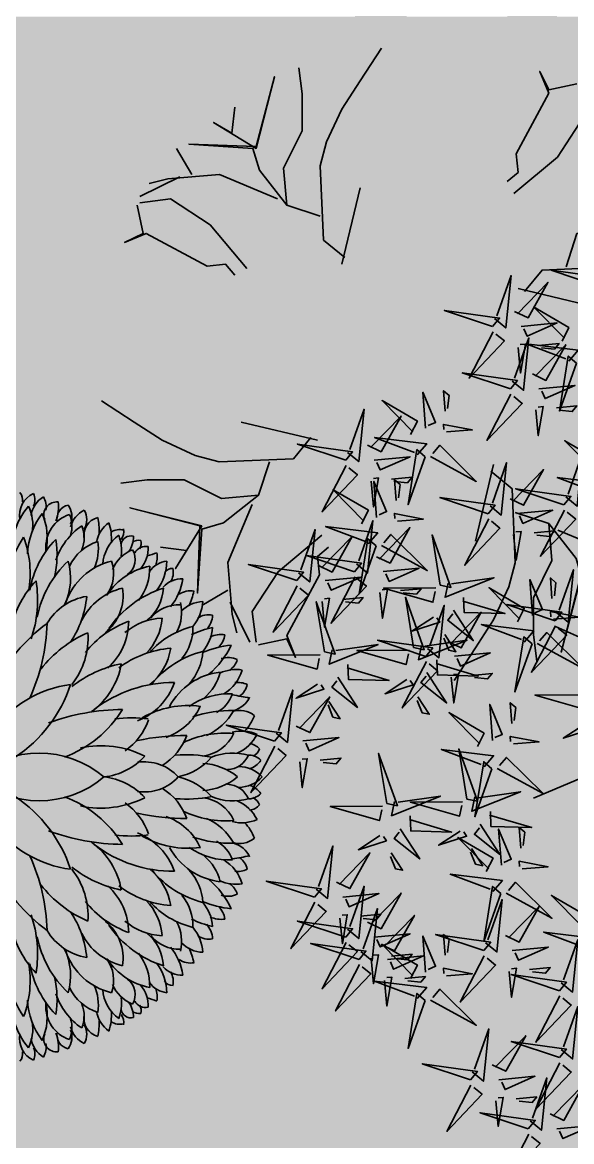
# Model space of a CAD drawing. Header units: millimetres. Extents: x -176651 to 424033, y -469666 to 486614.
# Drawn here: x 172804 to 173245, y 61047 to 61945 of the extents above; entities that cross this region are included whole.
import ezdxf

# ---------------------------------------------------------------- set-up
doc = ezdxf.new("R2010")
doc.units = ezdxf.units.MM
doc.linetypes.add('1625E_Roof Plan$0$DASHED', pattern=[0.75, 0.5, -0.25])
doc.layers.add('1625_East Villa$0$ad-Landscape', color=8, linetype='Continuous', lineweight=35)
doc.layers.add('1625_East Villa$0$ad-Verandah', color=8, linetype='Continuous')
doc.layers.add('1625E_Roof Plan$0$ad-Secondary Roof', color=8, linetype='Continuous')

# ---------------------------------------------------------------- blocks, each defined once
blk = doc.blocks.new('1625_East Villa$0$A$C7DA81DBD')
at = {"layer": '1625_East Villa$0$ad-Landscape', "color": 76}
for centre, radius, start, end in [((5.367, 3.292), 1.476, 139.5678, 220.4322), ((3.12, 3.292), 1.476, 319.5678, 40.4322), ((4.521, 2.623), 1.654, 125.1459, 172.929), ((3.965, 2.623), 1.654, 7.071, 54.8541), ((1.737, 1.957), 1.873, 90.6495, 123.447), ((4.061, 1.638), 2.589, 116.3796, 143.6291), ((4.426, 1.638), 2.589, 36.3709, 63.6204), ((6.75, 1.957), 1.873, 56.553, 89.3505), ((0.955, 2.615), 1.093, 83.8281, 130.4783), ((2.329, 2.317), 1.415, 101.8912, 133.8777), ((2.238, 4.776), 2.052, 288.2212, 326.6355), ((6.248, 4.776), 2.052, 213.3645, 251.7788), ((6.158, 2.317), 1.415, 46.1223, 78.1088), ((7.532, 2.615), 1.093, 49.5217, 96.1719), ((0.153, 3.701), 0.166, 229.7168, 280.6456), ((0.379, 3.233), 0.348, 79.2126, 156.0816), ((1.238, 4.953), 1.529, 249.608, 279.927), ((7.249, 4.953), 1.529, 260.073, 290.392), ((8.107, 3.233), 0.348, 23.9184, 100.7874), ((8.333, 3.701), 0.166, 259.3544, 310.2832), ((0.153, 3.59), 0.235, 246.9546, 293.0454), ((0.437, 3.028), 0.386, 98.1128, 148.8491), ((0.528, 4.063), 0.678, 245.2948, 278.4443), ((1.001, 2.401), 1.065, 92.7479, 127.4895), ((1.723, 2.037), 1.411, 99.6586, 134.4053), ((2.173, 1.817), 1.53, 100.88, 136.8447), ((1.631, 5.085), 1.771, 260.79, 288.9313), ((1.888, 6.063), 2.891, 271.7421, 294.3259), ((6.598, 6.063), 2.891, 245.6741, 268.2579), ((6.855, 5.085), 1.771, 251.0687, 279.21), ((6.314, 1.817), 1.53, 43.1553, 79.12), ((6.764, 2.037), 1.411, 45.5947, 80.3414), ((7.486, 2.401), 1.065, 52.5105, 87.2521), ((7.958, 4.063), 0.678, 261.5557, 294.7052), ((8.049, 3.028), 0.386, 31.1509, 81.8872), ((8.333, 3.59), 0.235, 246.9546, 293.0454), ((0.26, 3.502), 0.314, 240.8349, 278.4067), ((0.376, 3.029), 0.193, 69.404, 185.8133), ((0.714, 4.085), 0.914, 246.6856, 281.9827), ((0.85, 2.685), 0.508, 85.6371, 161.6343), ((2.402, 2.454), 0.836, 120.6803, 170.6952), ((3.74, 1.868), 1.772, 127.9554, 156.5901), ((6.505, 2.033), 3.258, 159.8575, 179.5136), ((1.981, 2.033), 3.258, 0.4864, 20.1425), ((4.747, 1.868), 1.772, 23.4099, 52.0446), ((6.084, 2.454), 0.836, 9.3048, 59.3197), ((7.772, 4.085), 0.914, 258.0173, 293.3144), ((7.637, 2.685), 0.508, 18.3657, 94.3629), ((8.11, 3.029), 0.193, 354.1867, 110.596), ((8.226, 3.502), 0.314, 261.5933, 299.1651), ((0.253, 3.548), 0.544, 262.7166, 292.3542), ((0.437, 2.816), 0.213, 83.9314, 167.1466), ((1.371, 2.086), 1.015, 108.9376, 145.3584), ((0.965, 4.454), 1.427, 260.7451, 283.0431), ((7.522, 4.454), 1.427, 256.9569, 279.2549), ((7.115, 2.086), 1.015, 34.6416, 71.0624), ((8.234, 3.548), 0.544, 247.6458, 277.2834), ((8.049, 2.816), 0.213, 12.8534, 96.0686), ((0.4, 3.092), 0.285, 233.2838, 291.6454), ((0.641, 2.468), 0.37, 103.9638, 154.6363), ((0.545, 3.235), 0.428, 245.5975, 287.5893), ((1.454, 2.193), 0.727, 116.203, 161.3292), ((1.308, 3.719), 0.892, 253.6401, 296.0812), ((1.985, 1.998), 0.955, 109.2599, 166.2572), ((1.43, 4.085), 1.503, 275.6253, 303.1332), ((2.351, 3.515), 1.708, 301.6282, 339.5254), ((6.135, 3.515), 1.708, 200.4746, 238.3718), ((7.056, 4.085), 1.503, 236.8668, 264.3747), ((7.178, 3.719), 0.892, 243.9188, 286.3599), ((6.502, 1.998), 0.955, 13.7428, 70.7401), ((7.032, 2.193), 0.727, 18.6708, 63.797), ((7.942, 3.235), 0.428, 252.4107, 294.4025), ((7.846, 2.468), 0.37, 25.3637, 76.0362), ((8.086, 3.092), 0.285, 248.3546, 306.7162), ((0.712, 3.069), 0.443, 246.5632, 293.4368), ((2.35, 1.843), 0.921, 117.1177, 166.3316), ((2.19, 3.68), 1.111, 266.0484, 308.3502), ((4.23, 1.756), 1.688, 141.4367, 168.9715), ((5.216, 2.38), 1.434, 167.8862, 206.8402), ((3.27, 2.38), 1.434, 333.1598, 12.1138), ((4.256, 1.756), 1.688, 11.0285, 38.5633), ((6.296, 3.68), 1.111, 231.6498, 273.9516), ((6.137, 1.843), 0.921, 13.6684, 62.8823), ((7.774, 3.069), 0.443, 246.5632, 293.4368), ((0.444, 2.868), 0.279, 240.3623, 299.6377), ((0.677, 2.361), 0.271, 77.551, 166.3454), ((0.873, 3.122), 0.705, 261.247, 294.3965), ((3.287, 1.488), 1.425, 128.2279, 160.2669), ((2.387, 3.165), 1.102, 279.7318, 323.9609), ((4.785, 1.304), 1.936, 142.5885, 180.2685), ((6.099, 3.165), 1.102, 216.0391, 260.2682), ((3.701, 1.304), 1.936, 359.7315, 37.4115), ((5.2, 1.488), 1.425, 19.7331, 51.7721), ((7.613, 3.122), 0.705, 245.6035, 278.753), ((7.81, 2.361), 0.271, 13.6546, 102.449), ((8.042, 2.868), 0.279, 240.3623, 299.6377), ((0.597, 3.285), 0.879, 257.9266, 272.9974), ((0.849, 2.012), 0.437, 98.927, 145.2152), ((1.139, 1.78), 0.573, 93.6266, 144.2365), ((1.568, 2.747), 0.695, 260.6567, 321.7175), ((3.296, 2.438), 0.953, 312.2631, 353.7786), ((5.19, 2.438), 0.953, 186.2214, 227.7369), ((6.918, 2.747), 0.695, 218.2825, 279.3433), ((7.347, 1.78), 0.573, 35.7635, 86.3734), ((7.637, 2.012), 0.437, 34.7848, 81.073), ((7.889, 3.285), 0.879, 267.0026, 282.0734), ((0.735, 3.038), 0.814, 252.4778, 273.2362), ((0.83, 2.1), 0.239, 147.6824, 193.2452), ((1.376, 1.72), 0.525, 111.9719, 158.1743), ((1.241, 2.736), 0.544, 250.202, 306.221), ((2.076, 1.479), 0.96, 123.4494, 169.1419), ((2.914, 0.996), 1.53, 124.2544, 162.4095), ((1.943, 2.897), 0.927, 270.1716, 318.2607), ((5.353, 1.927), 1.983, 172.8697, 187.1303), ((3.133, 1.927), 1.983, 352.8697, 7.1303), ((6.544, 2.897), 0.927, 221.7393, 269.8284), ((5.572, 0.996), 1.53, 17.5905, 55.7456), ((7.245, 2.736), 0.544, 233.779, 289.798), ((6.41, 1.479), 0.96, 10.8581, 56.5506), ((7.11, 1.72), 0.525, 21.8257, 68.0281), ((7.751, 3.038), 0.814, 266.7638, 287.5222), ((7.656, 2.1), 0.239, 346.7548, 32.3176), ((0.621, 2.224), 0.183, 257.9287, 308.8575), ((0.919, 2.869), 0.793, 251.9877, 274.4337), ((0.833, 1.935), 0.148, 98.297, 193.9033), ((1.034, 2.146), 0.273, 237.8448, 324.6011), ((2.796, 1.441), 0.898, 139.4924, 177.6991), ((3.802, 1.234), 1.463, 142.928, 175.4603), ((3.099, 2.555), 0.928, 288.9495, 325.0834), ((5.387, 2.555), 0.928, 214.9166, 251.0505), ((4.685, 1.234), 1.463, 4.5397, 37.072), ((5.69, 1.441), 0.898, 2.3009, 40.5076), ((7.453, 2.146), 0.273, 215.3989, 302.1552), ((7.567, 2.869), 0.793, 265.5663, 288.0123), ((7.653, 1.935), 0.148, 346.0967, 81.703), ((7.866, 2.224), 0.183, 231.1425, 282.0713), ((0.696, 2.278), 0.379, 269.0458, 306.1809), ((0.918, 1.817), 0.17, 143.7235, 189.2863), ((1.025, 1.718), 0.186, 119.0055, 191.7638), ((1.155, 2.454), 0.795, 268.4481, 307.5281), ((2.546, 2.176), 0.932, 288.9915, 338.9853), ((7.132, 1.113), 3.502, 167.9948, 180.0176), ((4.696, 1.741), 0.676, 171.3917, 227.835), ((3.79, 1.741), 0.676, 312.165, 8.6083), ((1.354, 1.113), 3.502, 359.9824, 12.0052), ((5.941, 2.176), 0.932, 201.0147, 251.0085), ((7.331, 2.454), 0.795, 232.4719, 271.5519), ((7.462, 1.718), 0.186, 348.2362, 60.9945), ((7.791, 2.278), 0.379, 233.8191, 270.9542), ((7.568, 1.817), 0.17, 350.7137, 36.2765), ((0.789, 1.953), 0.168, 256.8191, 300.1098), ((0.856, 2.168), 0.488, 268.4011, 309.1706), ((-0.468, 2.075), 1.496, 339.5864, 345.4463), ((1.411, 1.368), 0.356, 124.2819, 173.793), ((1.43, 2.103), 0.645, 272.2183, 320.8436), ((1.841, 2.296), 0.821, 274.0733, 314.8771), ((3.23, 0.731), 1.242, 131.6019, 166.473), ((2.218, 2.186), 0.846, 278.5709, 321.5072), ((4.538, 1.094), 1.349, 149.987, 187.7695), ((3.948, 1.094), 1.349, 352.2305, 30.013), ((6.269, 2.186), 0.846, 218.4928, 261.4291), ((6.645, 2.296), 0.821, 225.1229, 265.9267), ((5.257, 0.731), 1.242, 13.527, 48.3981), ((7.056, 2.103), 0.645, 219.1564, 267.7817), ((7.076, 1.368), 0.356, 6.207, 55.7181), ((7.63, 2.168), 0.488, 230.8294, 271.5989), ((8.954, 2.075), 1.496, 194.5537, 200.4136), ((7.697, 1.953), 0.168, 239.8902, 283.1809), ((0.988, 1.948), 0.399, 262.2727, 289.059), ((1.038, 2.165), 0.759, 271.415, 306.1567), ((2.244, 1.223), 0.544, 129.3196, 181.7514), ((3.755, 0.533), 1.408, 129.2482, 165.9132), ((4.731, 0.533), 1.408, 14.0868, 50.7518), ((6.242, 1.223), 0.544, 358.2486, 50.6804), ((7.448, 2.165), 0.759, 233.8433, 268.585), ((7.498, 1.948), 0.399, 250.941, 277.7273), ((1.314, 1.322), 0.15, 126.1904, 182.5297), ((1.218, 1.585), 0.274, 258.7338, 302.0246), ((1.689, 1.185), 0.372, 132.039, 182.3981), ((1.188, 2.023), 0.863, 278.6128, 308.9762), ((3.664, 0.51), 0.974, 118.3444, 173.5331), ((2.838, 1.701), 0.868, 294.7161, 341.3122), ((3.329, 1.932), 0.874, 290.1808, 328.5951), ((5.157, 1.932), 0.874, 211.4049, 249.8192), ((5.648, 1.701), 0.868, 198.6878, 245.2839), ((4.822, 0.51), 0.974, 6.4669, 61.6556), ((7.298, 2.023), 0.863, 231.0238, 261.3872), ((6.797, 1.185), 0.372, 357.6019, 47.961), ((7.268, 1.585), 0.274, 237.9754, 281.2662), ((7.172, 1.322), 0.15, 357.4703, 53.8096), ((1.785, 1.06), 0.289, 145.3594, 190.9222), ((2.115, 0.859), 0.461, 134.4168, 177.6352), ((1.808, 1.831), 0.643, 257.6145, 296.9239), ((2.035, 1.751), 0.73, 268.9494, 309.1849), ((5.053, 0.538), 1.458, 154.4442, 184.6619), ((5.983, 1.131), 2.067, 175.9521, 190.6786), ((3.367, 1.426), 0.895, 310.7887, 348.0381), ((5.119, 1.426), 0.895, 191.9619, 229.2113), ((2.503, 1.131), 2.067, 349.3214, 4.0479), ((3.433, 0.538), 1.458, 355.3381, 25.5558), ((6.451, 1.751), 0.73, 230.8151, 271.0506), ((6.679, 1.831), 0.643, 243.0761, 282.3855), ((6.372, 0.859), 0.461, 2.3648, 45.5832), ((6.702, 1.06), 0.289, 349.0778, 34.6406), ((1.197, 2.251), 1.281, 283.7152, 293.8565), ((1.621, 1.498), 0.621, 273.0667, 310.2241), ((3.329, 0.459), 1.32, 153.7814, 168.0611), ((2.347, 1.638), 0.764, 273.1884, 312.6145), ((4.032, 0.491), 1.016, 144.8498, 183.0189), ((5.028, 0.458), 1.765, 161.3885, 181.2452), ((3.459, 0.458), 1.765, 358.7548, 18.6115), ((4.454, 0.491), 1.016, 356.9811, 35.1502), ((6.139, 1.638), 0.764, 227.3855, 266.8116), ((5.158, 0.459), 1.32, 11.9389, 26.2186), ((6.865, 1.498), 0.621, 229.7759, 266.9333), ((7.289, 2.251), 1.281, 246.1435, 256.2848), ((2.137, 0.787), 0.289, 145.3594, 190.9222), ((2.004, 1.312), 0.581, 273.3251, 311.6636), ((3.777, 0.304), 1.488, 157.2926, 174.0275), ((2.519, 1.333), 0.735, 283.908, 319.6134), ((3.37, 0.942), 0.57, 293.7313, 353.3277), ((4.915, 0.921), 0.873, 183.0038, 219.6059), ((3.571, 0.921), 0.873, 320.3941, 356.9962), ((5.116, 0.942), 0.57, 186.6723, 246.2687), ((5.967, 1.333), 0.735, 220.3866, 256.092), ((4.709, 0.304), 1.488, 5.9725, 22.7074), ((6.483, 1.312), 0.581, 228.3364, 266.6749), ((6.349, 0.787), 0.289, 349.0778, 34.6406), ((1.84, 1.061), 0.329, 272.3146, 313.7549), ((2.551, 0.604), 0.41, 156.3892, 187.6723), ((1.799, 1.555), 1.205, 294.4744, 320.3824), ((2.86, 0.9), 0.488, 288.8174, 332.5625), ((2.873, 1.146), 0.824, 298.2203, 336.7804), ((4.728, 0.43), 0.838, 157.7226, 195.8673), ((3.759, 0.43), 0.838, 344.1327, 22.2774), ((5.613, 1.146), 0.824, 203.2196, 241.7797), ((5.626, 0.9), 0.488, 207.4375, 251.1826), ((6.688, 1.555), 1.205, 219.6176, 245.5256), ((5.936, 0.604), 0.41, 352.3277, 23.6108), ((6.646, 1.061), 0.329, 226.2451, 267.6854), ((2.085, 0.901), 0.356, 279.6308, 313.1371), ((2.791, 0.504), 0.311, 161.2129, 206.1809), ((3.209, 0.386), 0.552, 154.5471, 189.5144), ((2.484, 0.892), 0.625, 286.9117, 328.7423), ((3.777, 0.53), 0.359, 293.7056, 356.9487), ((4.71, 0.53), 0.359, 183.0513, 246.2944), ((6.003, 0.892), 0.625, 211.2577, 253.0883), ((5.277, 0.386), 0.552, 350.4856, 25.4529), ((5.695, 0.504), 0.311, 333.8191, 18.7871), ((6.401, 0.901), 0.356, 226.8629, 260.3692), ((2.422, 0.656), 0.302, 287.3992, 323.6788), ((3.19, 0.367), 0.343, 173.8947, 205.1777), ((2.828, 0.485), 0.269, 281.0401, 324.9578), ((10.109, 1.582), 7.168, 189.1667, 191.2403), ((2.916, 0.511), 0.358, 294.3218, 345.6204), ((3.602, 0.331), 0.342, 161.3254, 219.8207), ((4.101, 0.3), 0.535, 164.7932, 204.8095), ((3.338, 0.614), 0.606, 297.2695, 335.9728), ((4.567, 0.35), 0.477, 180.4376, 227.2613), ((3.92, 0.35), 0.477, 312.7387, 359.5624), ((5.149, 0.614), 0.606, 204.0272, 242.7305), ((4.386, 0.3), 0.535, 335.1905, 15.2068), ((4.884, 0.331), 0.342, 320.1793, 18.6746), ((5.57, 0.511), 0.358, 194.3796, 245.6782), ((-1.623, 1.582), 7.168, 348.7597, 350.8333), ((5.658, 0.485), 0.269, 215.0422, 258.9599), ((5.296, 0.367), 0.343, 334.8223, 6.1053), ((6.065, 0.656), 0.302, 216.3212, 252.6008), ((3.063, 0.802), 0.743, 291.8594, 312.9677), ((3.977, 0.209), 0.225, 186.241, 229.1557), ((4.147, 0.193), 0.227, 172.7272, 229.0665), ((3.83, 0.275), 0.305, 303.605, 342.9027), ((4.657, 0.275), 0.305, 197.0973, 236.395), ((4.339, 0.193), 0.227, 310.9335, 7.2728), ((4.509, 0.209), 0.225, 310.8443, 353.759), ((5.424, 0.802), 0.743, 227.0323, 248.1406), ((3.752, 0.239), 0.214, 291.17, 329.5844), ((4.734, 0.239), 0.214, 210.4156, 248.83)]:
    blk.add_arc(centre, radius, start, end, dxfattribs=at)
blk = doc.blocks.new('1625_East Villa$0$bamboo')
at = {"layer": '1625_East Villa$0$ad-Landscape', "color": 76}
for p, q in [((43.5, 73), (278.2, 631.2)), ((-12.4, 39.5), (-247.1, 564.2))]:
    blk.add_line(p, q, dxfattribs=at)
for points in [[(103.7, 1424.7), (54.4, 1572.3), (77.9, 1403.4), (103.7, 1424.7)], [(-387.8, 1356.5), (-437.1, 1504.1), (-413.6, 1335.2), (-387.8, 1356.5)], [(119.4, 1423.2), (261.4, 1496.7), (147.9, 1388.7), (126.6, 1414.5)], [(-160.7, 1284.9), (-160, 1444.8), (-116.9, 1294.1), (-149.7, 1287.2)], [(581.6, 1302), (532.2, 1449.6), (555.7, 1280.7), (581.6, 1302)], [(-372, 1355), (-230.1, 1428.5), (-343.6, 1320.5), (-364.9, 1346.4)], [(79.4, 1419.1), (107.8, 1384.6), (-52.4, 1368.4), (70.8, 1412)], [(597.3, 1300.4), (739.2, 1374), (625.7, 1265.9), (604.4, 1291.8)], [(-756.4, 1206.5), (-805.8, 1354.1), (-782.2, 1185.2), (-756.4, 1206.5)], [(-412.1, 1350.9), (-383.7, 1316.4), (-543.9, 1300.2), (-420.7, 1343.8)], [(-70.9, 1292.4), (-27.7, 1358.5), (-55.4, 1272.9), (-68.6, 1281.5)], [(57.7, 1357.7), (77.5, 1316.1), (-31.5, 1255.3), (64.8, 1349.1)], [(103.3, 1337.4), (92.8, 1227.4), (133.3, 1318.7), (110.4, 1328.8)], [(167.7, 1347.1), (246.3, 1339.5), (157.6, 1324.2), (159.1, 1340)], [(704.4, 1206.5), (655.1, 1354.1), (678.6, 1185.2), (704.4, 1206.5)], [(-415.1, 1179.2), (-464.4, 1326.8), (-440.9, 1157.9), (-415.1, 1179.2)], [(772.7, 1165.6), (723.3, 1313.2), (746.9, 1144.3), (772.7, 1165.6)], [(-740.7, 1205), (-598.8, 1278.5), (-712.2, 1170.5), (-733.6, 1196.4)], [(-433.8, 1289.5), (-414, 1248), (-523, 1187.1), (-426.7, 1280.9)], [(-388.2, 1269.3), (-398.7, 1159.2), (-358.2, 1250.5), (-381.1, 1260.6)], [(-323.8, 1278.9), (-245.2, 1271.3), (-333.9, 1256.1), (-332.4, 1271.8)], [(-169.3, 1271.7), (-323, 1296.4), (-162.4, 1238.9), (-169.3, 1271.7)], [(161.7, 1284.2), (155.7, 1221.3), (172.9, 1235.5), (168.8, 1275.6)], [(557.2, 1296.4), (585.7, 1261.9), (425.4, 1245.7), (548.6, 1289.3)], [(720.2, 1205), (862.1, 1278.5), (748.6, 1170.5), (727.3, 1196.4)], [(-561.9, 1157.8), (-603.1, 1137.1), (-666.2, 1244.8), (-570.4, 1150.5)], [(-500.1, 1137.3), (-534, 1108.2), (-553.5, 1268), (-507.4, 1145.8)], [(-399.4, 1177.7), (-257.4, 1251.3), (-370.9, 1143.2), (-392.2, 1169.1)], [(-175.7, 1247.6), (-131.9, 1256.8), (-191.9, 1107.3), (-173.4, 1236.6)], [(-92.2, 1230.9), (0.4, 1170.5), (-61.7, 1248.7), (-81.3, 1233.2)], [(-18, 1257.9), (35, 1223.4), (30.4, 1245.3), (-7, 1260.2)], [(303.5, 1094), (304.2, 1253.9), (347.3, 1103.2), (314.4, 1096.3)], [(535.5, 1235), (555.3, 1193.4), (446.4, 1132.5), (542.6, 1226.4)], [(788.4, 1164.1), (930.3, 1237.6), (816.9, 1129.6), (795.5, 1155.5)], [(-780.7, 1200.9), (-752.3, 1166.4), (-912.5, 1150.2), (-789.3, 1193.8)], [(-329.8, 1216), (-335.8, 1153.1), (-318.6, 1167.3), (-322.7, 1207.4)], [(-131.4, 1199.8), (-85.3, 1198.1), (-81.9, 1073.4), (-120.4, 1202.1)], [(680.1, 1200.9), (708.6, 1166.4), (548.3, 1150.2), (671.5, 1193.8)], [(581.2, 1214.7), (570.7, 1104.6), (611.1, 1195.9), (588.3, 1206.1)], [(645.6, 1224.3), (724.2, 1216.7), (635.4, 1201.5), (637, 1217.2)], [(-439.4, 1173.7), (-411, 1139.2), (-571.2, 1122.9), (-448, 1166.6)], [(-174.3, 1012.2), (-173.7, 1172.1), (-130.6, 1021.4), (-163.4, 1014.5)], [(393.3, 1101.5), (436.5, 1167.6), (408.8, 1082), (395.6, 1090.6)], [(-802.5, 1139.6), (-782.6, 1098), (-891.6, 1037.1), (-795.3, 1130.9)], [(-494, 1113.1), (-347.5, 1165.5), (-515.9, 1138.5), (-494, 1113.1)], [(658.4, 1139.6), (678.2, 1098), (569.2, 1037.1), (665.5, 1130.9)], [(748.4, 1160), (776.8, 1125.5), (616.6, 1109.3), (739.8, 1152.9)], [(639.6, 1161.5), (633.5, 1098.6), (650.8, 1112.8), (646.7, 1152.8)], [(-773.2, 987.3), (-807.1, 958.2), (-826.6, 1118), (-780.4, 995.8)], [(-756.8, 1119.3), (-767.3, 1009.2), (-726.8, 1100.5), (-749.7, 1110.6)], [(-692.4, 1128.9), (-613.8, 1121.3), (-702.5, 1106.1), (-701, 1121.8)], [(-581.3, 1111.7), (-691.5, 1120), (-599.4, 1081.4), (-589.8, 1104.4)], [(-461.1, 1112.3), (-441.3, 1070.7), (-550.3, 1009.8), (-454, 1103.7)], [(-495.2, 1097.3), (-418.8, 957), (-529.1, 1068.2), (-503.7, 1090.1)], [(-351.1, 1101.6), (-272.5, 1094), (-361.2, 1078.8), (-359.7, 1094.5)], [(-155.7, 961.1), (-205, 1108.7), (-181.5, 939.8), (-155.7, 961.1)], [(294.9, 1080.8), (141.2, 1105.5), (301.8, 1048), (294.9, 1080.8)], [(726.6, 1098.6), (746.5, 1057), (637.5, 996.2), (733.8, 1090)], [(704, 1119.3), (693.5, 1009.2), (734, 1100.5), (711.2, 1110.6)], [(768.4, 1128.9), (847.1, 1121.3), (758.3, 1106.1), (759.8, 1121.8)], [(892.5, 987.3), (858.6, 958.2), (839.1, 1118), (885.2, 995.8)], [(-698.4, 1066), (-704.4, 1003.1), (-687.2, 1017.3), (-691.3, 1057.4)], [(-415.5, 1092), (-426, 981.9), (-385.5, 1073.2), (-408.4, 1083.4)], [(-365.5, 930.4), (-364.8, 1090.2), (-321.7, 939.6), (-354.5, 932.7)], [(-84.5, 1019.7), (-41.3, 1085.8), (-69, 1000.1), (-82.2, 1008.8)], [(288.5, 1056.7), (332.3, 1065.9), (272.3, 916.4), (290.8, 1045.7)], [(446.2, 1067), (499.2, 1032.5), (494.6, 1054.4), (457.2, 1069.3)], [(830.7, 1007.8), (789.5, 987.1), (726.4, 1094.8), (822.2, 1000.5)], [(762.4, 1066), (756.4, 1003.1), (773.6, 1017.3), (769.5, 1057.4)], [(772.3, 1078.4), (761.8, 968.3), (802.3, 1059.6), (779.4, 1069.7)], [(836.7, 1088), (915.3, 1080.4), (826.6, 1065.2), (828.1, 1080.9)], [(-633.3, 1052.3), (-696.3, 1057), (-681.8, 1040.1), (-641.8, 1045)], [(-570.3, 1047.5), (-576.3, 968.8), (-593.4, 1057.2), (-577.6, 1056)], [(-357.1, 1038.7), (-363.1, 975.8), (-345.9, 990), (-350, 1030.1)], [(-140, 959.5), (2, 1033.1), (-111.5, 925), (-132.8, 950.9)], [(372, 1040), (464.6, 979.6), (402.5, 1057.8), (382.9, 1042.3)], [(-767.1, 963.1), (-620.5, 1015.5), (-788.9, 988.5), (-767.1, 963.1)], [(-183, 999), (-336.7, 1023.7), (-176.1, 966.2), (-183, 999)], [(-275.7, 937.9), (-232.5, 1004), (-260.1, 918.3), (-273.4, 927)], [(289.9, 848.6), (290.5, 1008.4), (333.6, 857.8), (300.8, 850.9)], [(332.8, 1008.9), (378.9, 1007.2), (382.3, 882.5), (343.8, 1011.2)], [(830.7, 1025.1), (824.7, 962.2), (841.9, 976.4), (837.8, 1016.5)], [(898.5, 963.1), (1045.1, 1015.5), (876.7, 988.5), (898.5, 963.1)], [(-189.3, 974.8), (-145.6, 984), (-205.5, 834.6), (-187, 963.9)], [(-105.9, 958.2), (-13.2, 897.8), (-75.4, 976), (-94.9, 960.5)], [(-31.6, 985.2), (21.3, 950.7), (16.7, 972.5), (-20.7, 987.5)], [(811.3, 961.7), (701, 970), (793.1, 931.4), (802.8, 954.4)], [(1141.3, 824.7), (1092, 972.3), (1115.5, 803.4), (1141.3, 824.7)], [(-768.3, 947.3), (-691.9, 807), (-802.2, 918.2), (-776.8, 940.1)], [(-374.1, 917.2), (-527.8, 941.9), (-367.2, 884.4), (-374.1, 917.2)], [(-180, 955.5), (-151.6, 921), (-311.8, 904.8), (-188.6, 948.4)], [(-145, 927.1), (-99, 925.4), (-95.6, 800.6), (-134.1, 929.4)], [(745.4, 783.8), (696, 931.4), (719.6, 762.5), (745.4, 783.8)], [(897.3, 947.3), (973.8, 807), (863.4, 918.2), (888.9, 940.1)], [(-592.6, 770.2), (-641.9, 917.8), (-618.4, 748.9), (-592.6, 770.2)], [(-380.5, 893), (-336.7, 902.2), (-396.6, 752.7), (-378.2, 882.1)], [(-297, 876.4), (-204.4, 816), (-266.5, 894.2), (-286.1, 878.7)], [(-201.7, 894.1), (-181.9, 852.5), (-290.9, 791.6), (-194.6, 885.5)], [(-222.7, 903.4), (-169.8, 868.9), (-174.4, 890.7), (-211.8, 905.7)], [(182.5, 782.8), (148.6, 753.6), (129.1, 913.5), (175.2, 791.2)], [(379.6, 856.1), (422.9, 922.2), (395.2, 836.5), (381.9, 845.1)], [(759.2, 902.3), (696.2, 907), (710.8, 890.1), (750.8, 895)], [(822.2, 897.5), (816.2, 818.8), (799.2, 907.2), (815, 906)], [(1157.1, 823.2), (1299, 896.7), (1185.5, 788.7), (1164.2, 814.6)], [(-156.1, 873.8), (-166.6, 763.7), (-126.1, 855), (-149, 865.2)], [(-91.7, 883.5), (-13.1, 875.8), (-101.8, 860.6), (-100.3, 876.4)], [(120.7, 803.3), (79.5, 782.6), (16.5, 890.3), (112.2, 796)], [(281.2, 835.4), (127.5, 860.1), (288.1, 802.6), (281.2, 835.4)], [(503, 776), (461.8, 755.3), (398.7, 863), (494.5, 768.7)], [(564.8, 755.5), (530.9, 726.4), (511.4, 886.2), (557.5, 764)], [(-576.8, 768.6), (-434.9, 842.2), (-548.4, 734.1), (-569.7, 760)], [(-336.2, 845.3), (-290.1, 843.6), (-286.7, 718.8), (-325.2, 847.6)], [(432.6, 821.6), (485.5, 787.1), (480.9, 808.9), (443.5, 823.9)], [(761.1, 782.3), (903, 855.8), (789.6, 747.8), (768.2, 773.7)], [(-199.8, 660.1), (-233.7, 630.9), (-253.2, 790.8), (-207, 668.5)], [(-97.7, 820.6), (-103.7, 757.7), (-86.5, 771.9), (-90.6, 811.9)], [(188.6, 758.6), (335.2, 810.9), (166.8, 784), (188.6, 758.6)], [(274.9, 811.2), (318.6, 820.4), (258.7, 670.9), (277.2, 800.3)], [(358.3, 794.5), (451, 734.2), (388.8, 812.4), (369.3, 796.8)], [(1117, 819.1), (1145.4, 784.6), (985.2, 768.4), (1108.4, 812)], [(1291.5, 647.4), (1242.1, 795), (1265.7, 626.1), (1291.5, 647.4)], [(-959.1, 700.5), (-817.2, 774), (-930.7, 666), (-952, 691.8)], [(-616.9, 764.6), (-588.5, 730.1), (-748.7, 713.9), (-625.5, 757.5)], [(-261.6, 680.5), (-302.7, 659.9), (-365.8, 767.6), (-270, 673.2)], [(101.4, 757.2), (-8.9, 765.5), (83.2, 726.9), (92.9, 749.9)], [(319.2, 763.5), (365.2, 761.8), (368.6, 637), (330.1, 765.8)], [(570.9, 731.3), (717.4, 783.7), (549, 756.7), (570.9, 731.3)], [(721.1, 778.2), (749.5, 743.7), (589.3, 727.5), (712.5, 771.1)], [(1095.3, 757.7), (1115.1, 716.2), (1006.1, 655.3), (1102.4, 749.1)], [(187.4, 742.8), (263.8, 602.4), (153.5, 713.7), (178.9, 735.5)], [(483.6, 729.9), (373.4, 738.2), (465.5, 699.6), (475.2, 722.6)], [(1140.9, 737.5), (1130.4, 627.4), (1170.9, 718.7), (1148, 728.8)], [(1205.3, 747.1), (1283.9, 739.5), (1195.2, 724.3), (1196.7, 740)], [(-638.6, 703.2), (-618.8, 661.6), (-727.8, 600.7), (-631.5, 694.6)], [(-619.9, 538.4), (-669.2, 686), (-645.7, 517), (-619.9, 538.4)], [(-528.6, 692.6), (-450, 684.9), (-538.7, 669.7), (-537.2, 685.5)], [(-264.9, 565.6), (-314.3, 713.2), (-290.7, 544.3), (-264.9, 565.6)], [(-193.7, 635.8), (-47.1, 688.2), (-215.5, 661.2), (-193.7, 635.8)], [(49.3, 697.7), (-13.7, 702.5), (0.8, 685.5), (40.8, 690.4)], [(112.3, 693), (106.3, 614.2), (89.3, 702.6), (105, 701.5)], [(569.7, 715.5), (646.1, 575.2), (535.8, 686.4), (561.2, 708.3)], [(699.3, 716.8), (719.2, 675.2), (610.2, 614.4), (706.4, 708.2)], [(745, 696.6), (734.5, 586.5), (774.9, 677.8), (752.1, 687.9)], [(809.4, 706.2), (888, 698.6), (799.3, 683.4), (800.8, 699.1)], [(868.3, 552), (818.9, 699.6), (842.4, 530.7), (868.3, 552)], [(1073.1, 552), (1023.7, 699.6), (1047.2, 530.7), (1073.1, 552)], [(1307.2, 645.9), (1449.1, 719.5), (1335.7, 611.4), (1314.3, 637.3)], [(-593, 682.9), (-603.5, 572.8), (-563, 664.1), (-585.9, 674.3)], [(431.6, 670.5), (368.6, 675.2), (383.1, 658.2), (423.1, 663.2)], [(494.6, 665.7), (488.6, 587), (471.6, 675.4), (487.3, 674.2)], [(1199.3, 684.2), (1193.3, 621.3), (1210.5, 635.5), (1206.4, 675.6)], [(-534.6, 629.7), (-540.6, 566.8), (-523.4, 581), (-527.5, 621)], [(-280.9, 634.5), (-391.2, 642.7), (-299.1, 604.1), (-289.4, 627.2)], [(-249.2, 564.1), (-107.3, 637.7), (-220.7, 529.6), (-242.1, 555.5)], [(-194.9, 620.1), (-118.4, 479.7), (-228.8, 591), (-203.4, 612.8)], [(-37.8, 466.8), (-37.2, 626.6), (5.9, 476), (-26.9, 469.1)], [(803.4, 643.3), (797.4, 580.4), (814.6, 594.6), (810.5, 634.7)], [(884, 550.5), (1025.9, 624), (912.4, 516), (891.1, 541.8)], [(1088.8, 550.5), (1230.7, 624), (1117.2, 516), (1095.9, 541.8)], [(1267.2, 641.9), (1295.6, 607.4), (1135.4, 591.1), (1258.6, 634.8)], [(-604.1, 536.8), (-462.2, 610.4), (-575.7, 502.3), (-597, 528.2)], [(742.3, 469.2), (708.4, 440), (688.9, 599.9), (735, 477.6)], [(-650.3, 428.2), (-684.2, 399.1), (-703.7, 559), (-657.6, 436.7)], [(-289.2, 560), (-260.8, 525.6), (-421, 509.3), (-297.8, 552.9)], [(-333, 575), (-396, 579.7), (-381.4, 562.8), (-341.5, 567.7)], [(-270, 570.3), (-276, 491.5), (-293, 579.9), (-277.2, 578.7)], [(680.5, 489.6), (639.3, 469), (576.2, 576.7), (672, 482.3)], [(1245.4, 580.5), (1265.3, 538.9), (1156.3, 478), (1252.6, 571.9)], [(1291.1, 560.2), (1280.6, 450.1), (1321.1, 541.4), (1298.2, 551.6)], [(-712.1, 448.7), (-753.3, 428.1), (-816.4, 535.7), (-720.6, 441.4)], [(-644.2, 532.8), (-615.8, 498.3), (-776, 482), (-652.8, 525.7)], [(52, 474.3), (95.2, 540.4), (67.5, 454.7), (54.3, 463.3)], [(843.9, 546.4), (872.4, 511.9), (712.1, 495.7), (835.3, 539.3)], [(1048.7, 546.4), (1077.2, 511.9), (916.9, 495.7), (1040.1, 539.3)]]:
    blk.add_lwpolyline(points, dxfattribs=at)
at = {"layer": '1625_East Villa$0$ad-Landscape', "color": 62}
for points in [[(-835, 1007.8), (-876.2, 987.1), (-939.2, 1094.8), (-843.4, 1000.5)], [(-854.3, 961.7), (-964.6, 970), (-872.5, 931.4), (-862.8, 954.4)], [(-1166, 756.5), (-1215.3, 904.1), (-1191.8, 735.2), (-1166, 756.5)], [(-906.4, 902.3), (-969.4, 907), (-954.8, 890.1), (-914.9, 895)], [(-843.4, 897.5), (-849.4, 818.8), (-866.4, 907.2), (-850.7, 906)], [(-1150.2, 755), (-1008.3, 828.6), (-1121.8, 720.5), (-1143.1, 746.4)], [(-974.8, 702), (-1024.2, 849.6), (-1000.7, 680.7), (-974.8, 702)], [(-1190.3, 750.9), (-1161.9, 716.5), (-1322.1, 700.2), (-1198.9, 743.8)], [(-1212, 689.6), (-1192.2, 648), (-1301.2, 587.1), (-1204.9, 680.9)], [(-999.2, 696.4), (-970.7, 661.9), (-1131, 645.7), (-1007.8, 689.3)], [(-1166.4, 669.3), (-1176.9, 559.2), (-1136.4, 650.5), (-1159.3, 660.7)], [(-1059.9, 523.7), (-1093.8, 494.6), (-1113.3, 654.4), (-1067.1, 532.2)], [(-1102, 678.9), (-1023.4, 671.3), (-1112.1, 656.1), (-1110.6, 671.8)], [(-1121.7, 544.2), (-1162.9, 523.5), (-1225.9, 631.2), (-1130.2, 536.9)], [(-1020.9, 635), (-1001.1, 593.4), (-1110, 532.6), (-1013.8, 626.4)], [(-910.8, 624.4), (-832.2, 616.8), (-921, 601.5), (-919.5, 617.3)], [(-1108, 616), (-1114, 553.1), (-1096.8, 567.3), (-1100.9, 607.4)], [(-975.2, 614.7), (-985.8, 504.7), (-945.3, 596), (-968.1, 606.1)], [(-1288.8, 429.3), (-1338.2, 576.9), (-1314.7, 408), (-1288.8, 429.3)], [(-1053.8, 499.5), (-907.2, 551.9), (-1075.6, 524.9), (-1053.8, 499.5)], [(-916.9, 561.5), (-922.9, 498.6), (-905.6, 512.8), (-909.7, 552.9)]]:
    blk.add_lwpolyline(points, dxfattribs=at)
blk = doc.blocks.new('1625_East Villa$0$A$C06C421F0')
at = {"layer": '1625_East Villa$0$ad-Landscape'}
for points in [[(359.9, 366.5, 36, 14.4, 0), (421.2, 431.5, 14.4, 0.72, 0), (487.4, 441.9, 0, 0, 0), (448, 441.9, 0, 0, 0), (472.5, 524.2, 0, 0, 0), (467.7, 541.4, 0, 0, 0), (379.6, 599.7, 0, 0, 0), (404.1, 579.3, 0, 0, 0), (359.9, 575.7, 0, 0, 0), (404.1, 579.3, 0, 0, 0), (467.7, 541.4, 0, 0, 0), (433.5, 648, 0, 0, 0), (482.5, 692.3, 0, 0, 0), (430.9, 648, 0, 0, 0), (418.6, 692.3, 0, 0, 0), (426.1, 713.1, 0, 0, 0), (413.8, 692.3, 0, 0, 0), (372.2, 716.3, 0, 0, 0), (413.8, 692.3, 0, 0, 0), (323.1, 719.9, 0, 0, 0)], [(353.4, 359.9, 36, 14.4, 0), (288.3, 421.2, 14.4, 0.72, 0), (277.9, 487.4, 0, 0, 0), (277.9, 448, 0, 0, 0), (195.7, 472.5, 0, 0, 0), (178.5, 467.7, 0, 0, 0), (120.2, 379.6, 0, 0, 0), (140.6, 404.1, 0, 0, 0), (144.2, 359.9, 0, 0, 0), (140.6, 404.1, 0, 0, 0), (178.5, 467.7, 0, 0, 0), (71.9, 433.5, 0, 0, 0), (27.6, 482.5, 0, 0, 0), (71.9, 430.9, 0, 0, 0), (27.6, 418.6, 0, 0, 0), (6.8, 426.1, 0, 0, 0), (27.6, 413.8, 0, 0, 0), (3.6, 372.2, 0, 0, 0), (27.6, 413.8, 0, 0, 0), (0, 323.1, 0, 0, 0)], [(366.5, 360, 36, 14.4, 0), (431.5, 298.7, 14.4, 0.72, 0), (441.9, 232.5, 0, 0, 0), (441.9, 271.9, 0, 0, 0), (524.2, 247.4, 0, 0, 0), (541.4, 252.2, 0, 0, 0), (599.7, 340.3, 0, 0, 0), (579.3, 315.8, 0, 0, 0), (575.7, 360, 0, 0, 0), (579.3, 315.8, 0, 0, 0), (541.4, 252.2, 0, 0, 0), (648, 286.4, 0, 0, 0), (692.3, 237.4, 0, 0, 0), (648, 289, 0, 0, 0), (692.3, 301.2, 0, 0, 0), (713.1, 293.8, 0, 0, 0), (692.3, 306.1, 0, 0, 0), (716.3, 347.7, 0, 0, 0), (692.3, 306.1, 0, 0, 0), (719.9, 396.8, 0, 0, 0)], [(360, 353.4, 36, 14.4, 0), (298.7, 288.3, 14.4, 0.72, 0), (232.5, 277.9, 0, 0, 0), (271.9, 277.9, 0, 0, 0), (247.4, 195.7, 0, 0, 0), (252.2, 178.5, 0, 0, 0), (340.3, 120.2, 0, 0, 0), (315.8, 140.6, 0, 0, 0), (360, 144.2, 0, 0, 0), (315.8, 140.6, 0, 0, 0), (252.2, 178.5, 0, 0, 0), (286.4, 71.9, 0, 0, 0), (237.4, 27.6, 0, 0, 0), (289, 71.9, 0, 0, 0), (301.2, 27.6, 0, 0, 0), (293.8, 6.8, 0, 0, 0), (306.1, 27.6, 0, 0, 0), (347.7, 3.6, 0, 0, 0), (306.1, 27.6, 0, 0, 0), (396.8, 0, 0, 0, 0)]]:
    blk.add_lwpolyline(points, format="xyseb", dxfattribs=at)
for points in [[(277.9, 479.9), (254, 499.6), (250.4, 582.9), (257.6, 610), (274.8, 646.8), (295.1, 678.4), (319.1, 715.2)], [(250.4, 526.4), (212.9, 538.7), (209.3, 580.3), (230, 622.2), (230, 663.9), (226.4, 693.2)], [(546.1, 517.4), (573.2, 582.5), (568.4, 640.8), (563.2, 661.6)], [(538.7, 507), (578, 537.8), (602.6, 545), (607.4, 616.8), (604.8, 541.4), (683.2, 521), (602.6, 541.4), (631.9, 589.3), (619.7, 568.9), (649, 565.3)], [(274.8, 472.5), (295.1, 558.4)], [(168.1, 467.7), (127, 516.7), (82.3, 546.1), (47.9, 541.3)], [(154.6, 460.3), (144.2, 472.5), (123.4, 470.3), (55.1, 507.1), (30.7, 497), (51.5, 507.1), (44.7, 538.7)], [(526.4, 469.5), (538.7, 507), (580.3, 510.6), (622.2, 489.8), (663.9, 489.8), (693.2, 493.5)], [(479.9, 441.9), (499.6, 465.9), (582.9, 469.5), (610, 462.3), (646.8, 445.1), (678.4, 424.8), (715.2, 400.8)], [(472.5, 445.1), (558.4, 424.8)], [(239.9, 277.9), (220.3, 254), (137, 250.4), (109.9, 257.6), (73.1, 274.8), (41.5, 295.1), (4.7, 319.1)], [(247.4, 274.8), (161.5, 295.1)], [(551.8, 252.2), (592.9, 203.2), (637.6, 173.8), (672, 178.6)], [(565.3, 259.6), (575.7, 247.4), (596.5, 249.6), (664.7, 212.8), (689.2, 222.8), (668.4, 212.8), (675.1, 181.2)], [(193.5, 250.4), (181.2, 212.9), (139.6, 209.3), (97.6, 230), (56, 230), (26.6, 226.4)], [(441.9, 239.9), (465.9, 220.3), (469.5, 137), (462.3, 109.9), (445.1, 73.1), (424.8, 41.5), (400.8, 4.7)], [(445.1, 247.4), (424.8, 161.5)], [(181.2, 212.9), (141.8, 182.1), (117.3, 174.9), (112.5, 103), (115.1, 178.5), (36.7, 198.9), (117.3, 178.5), (88, 130.6), (100.2, 151), (70.9, 154.6)], [(173.8, 202.5), (146.7, 137.4), (151.5, 79.1), (156.7, 58.3)], [(469.5, 193.5), (507, 181.2), (510.6, 139.6), (489.8, 97.6), (489.8, 56), (493.5, 26.6)], [(507, 181.2), (537.8, 141.8), (545, 117.3), (616.8, 112.5), (541.4, 115.1), (521, 36.7), (541.4, 117.3), (589.3, 88), (568.9, 100.2), (565.3, 70.9)], [(252.2, 168.1), (203.2, 127), (173.8, 82.3), (178.6, 47.9)], [(517.4, 173.8), (582.5, 146.7), (640.8, 151.5), (661.6, 156.7)], [(627.2, 149.3), (672, 171.2)], [(259.6, 154.6), (247.4, 144.2), (249.6, 123.4), (212.8, 55.1), (222.8, 30.7), (212.8, 51.5), (181.2, 44.7)], [(613.7, 146.7), (630.9, 117.3)], [(146.7, 106.2), (117.3, 89)], [(149.3, 92.6), (171.2, 47.9)]]:
    blk.add_lwpolyline(points, dxfattribs=at)
blk = doc.blocks.new('1625_East Villa$0$zw$959F')
at = {"transparency": 33554559}
h = blk.add_hatch(color=256, dxfattribs=at)
h.dxf.hatch_style = 1
h.set_gradient(color1=(153, 204, 0), color2=(63, 127, 0), tint=1, name='INVSPHERICAL')
h.paths.add_polyline_path([(0, -8875), (2430, -8875), (2430, -4975), (0, -4975)])
h = blk.add_hatch(dxfattribs=at)
h.set_pattern_fill('GRASS', color=74)
h.set_pattern_definition([(90, (-1096435.541, 661200.024), (-17.96051224, 17.96051224), [4.7625, -31.1585245]), (45, (-1096435.54, 661200.024), (-17.96051224, 17.96051224), [4.7625, -20.6375]), (135, (-1096435.54, 661200.024), (-17.96051224, -17.96051224), [4.7625, -20.6375])])
h.paths.add_polyline_path([(0, -8875), (2430, -8875), (2430, -4975), (0, -4975)])
at = {"xscale": -54.36482949885738, "yscale": 54.36482949885738, "zscale": 54.36482949885722, "rotation": 89.99999999999984}
blk.add_blockref('1625_East Villa$0$A$C7DA81DBD', (1613.4, -5354.48), dxfattribs=at)
at = {"layer": '1625_East Villa$0$ad-Landscape', "xscale": 0.7144563243118911, "yscale": 0.7144563243118911, "zscale": 0.7144563243118911, "rotation": 270}
blk.add_blockref('1625_East Villa$0$A$C06C421F0', (1481.08, -4996.88), dxfattribs=at)
at = {"layer": '1625_East Villa$0$ad-Landscape', "linetype": 'Continuous', "xscale": -0.2620739326953542, "yscale": 0.2620739326953542, "zscale": 0.2620739326953535, "rotation": 89.99999999999984}
blk.add_blockref('1625_East Villa$0$bamboo', (1996.59, -5529.23), dxfattribs=at)
blk = doc.blocks.new('1625E_Roof Plan')
at = {"layer": '1625E_Roof Plan$0$ad-Secondary Roof', "linetype": '1625E_Roof Plan$0$DASHED', "ltscale": 2, "const_width": 40}
for points in [[(13950, 14220), (13138.33, 11207.5), (13950, 8195)], [(12570, 8195), (10022.5, 11207.5), (12570, 14220), (13950, 14220), (13950, 8195)]]:
    blk.add_lwpolyline(points, close=True, dxfattribs=at)
blk = doc.blocks.new('1625_East Villa')
at = {"layer": '1625_East Villa$0$ad-Verandah'}
blk.add_blockref('1625_East Villa$0$zw$959F', (12120, 13620), dxfattribs=at)
blk.add_blockref('1625E_Roof Plan', (0, 0))
blk = doc.blocks.new("All Plot's Villa Plans")
at = {"ltscale": 5}
blk.add_blockref('1625_East Villa', (159262.93, 53304.9), dxfattribs=at)

msp = doc.modelspace()

# ---------------------------------------------------------------- block references
at = {"ltscale": 5}
msp.add_blockref("All Plot's Villa Plans", (0, 0), dxfattribs=at)

doc.saveas('drawing.dxf')
